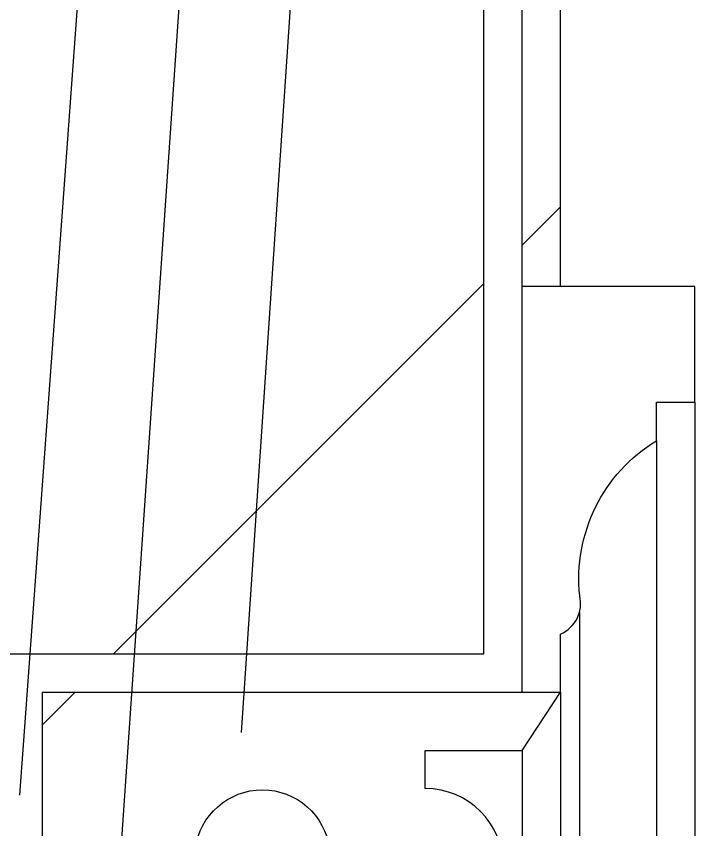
# Model space of a CAD drawing. Header units: metres. Extents: x 0 to 5410, y 0 to 6910.
# Drawn here: x 4576 to 5285, y 4494 to 5344 of the extents above; entities that cross this region are included whole.
import ezdxf

# ---------------------------------------------------------------- set-up
doc = ezdxf.new("R2010")
doc.units = ezdxf.units.M
for name, color, linetype in [('2', 2, 'Continuous'), ('4', 4, 'Continuous'), ('7', 7, 'Continuous'), ('BH', 3, 'Continuous'), ('DIM', 3, 'Continuous')]:
    doc.layers.add(name, color=color, linetype=linetype)
doc.dimstyles.get("Standard").update_dxf_attribs({"dimtxt": 2.5, "dimasz": 2.5, "dimexe": 1.25, "dimexo": 0.625, "dimtad": 1, "dimcen": 2.5, "dimazin": 3, "dimtfac": 1, "dimtmove": 0, "dimatfit": 3})

msp = doc.modelspace()

# ---------------------------------------------------------------- hatches: boundary and pattern name
at = {"layer": 'BH'}
h = msp.add_hatch(dxfattribs=at)
h.set_pattern_fill('ANSI33', scale=200)
h.paths.add_polyline_path([(5104.51, 5061.47), (5144.51, 5061.47), (5144.51, 5516.44), (5104.51, 5507.18)])
h = msp.add_hatch(dxfattribs=at)
h.set_pattern_fill('AR-CONC', scale=10)
h.paths.add_polyline_path([(5104.51, 4637.66), (5104.51, 5507.18), (5064.51, 5497.92), (5064.51, 4677.66), (4563.27, 4677.66), (4563.27, 3941.16), (4342.44, 3941.16), (4339.88, 3901.16), (4603.27, 3901.16), (4603.27, 4637.66)])
h = msp.add_hatch(dxfattribs=at)
h.set_pattern_fill('AR-CONC', scale=50)
h.paths.add_polyline_path([(5064.51, 5497.92), (4432.52, 5351.62), (4342.44, 3941.16), (4563.27, 3941.16), (4563.27, 4677.66), (5064.51, 4677.66)])
h = msp.add_hatch(dxfattribs=at)
h.set_pattern_fill('ANSI31', scale=1000)
h.paths.add_polyline_path([(5064.51, 5497.92), (4432.52, 5351.62), (4342.44, 3941.16), (4563.27, 3941.16), (4563.27, 4677.66), (5064.51, 4677.66)])
h = msp.add_hatch(dxfattribs=at)
h.set_pattern_fill('ANSI33', scale=200)
h.paths.add_polyline_path([(5104.51, 4637.66), (5144.51, 4637.66), (5144.51, 4698.32, 0.36), (5164.51, 4738.32, -0.29), (5244.51, 4900.22), (5244.51, 4940.55), (5284.51, 4940.55), (5284.51, 5061.47), (5144.51, 5061.47), (5104.51, 5061.47)])
h.paths.add_polyline_path([(4903.27, 4474.12, 0.41), (5003.26, 4374.27, 1), (5003.26, 4537.11), (5003.26, 4576.95), (5104.51, 4576.95), (5144.51, 4637.66), (4603.27, 4637.66), (4603.27, 4461.92), (4763.27, 4461.92), (4763.27, 4474.12, -0.88)])
h.paths.add_polyline_path([(4763.27, 4461.92), (4603.27, 4461.92), (4603.27, 3861.16), (4763.27, 4067.84)])
h.paths.add_polyline_path([(4339.88, 3901.16), (4337.33, 3861.16), (4603.27, 3861.16), (4603.27, 3901.16)])

# ---------------------------------------------------------------- linework, layer by layer
at = {"layer": '2'}
msp.add_lwpolyline([(4342.44, 3941.16), (4563.27, 3941.16), (4563.27, 4677.66), (5064.51, 4677.66), (5064.51, 5497.92)], dxfattribs=at)
at = {"layer": '4'}
for p, q in [((5104.51, 4637.66), (5104.51, 5507.18)), ((5144.51, 5061.47), (5104.51, 5061.47)), ((5284.51, 4940.55), (5284.51, 3337.74)), ((4603.27, 4637.66), (5144.51, 4637.66)), ((4603.27, 4637.66), (4603.27, 3430.73)), ((5144.51, 4637.66), (5144.51, 3356.85))]:
    msp.add_line(p, q, dxfattribs=at)
msp.add_lwpolyline([(4337.33, 3861.16), (4603.27, 3861.16), (4763.27, 4067.84), (4763.27, 4474.12, -0.88), (4903.27, 4474.12, 0.41), (5003.26, 4374.27, 1), (5003.26, 4537.11), (5003.26, 4576.95), (5104.51, 4576.95), (5144.51, 4637.66), (5144.51, 4698.32, 0.36), (5164.51, 4738.32, -0.29), (5244.51, 4900.22), (5244.51, 4940.55), (5284.51, 4940.55), (5284.51, 5061.47), (5144.51, 5061.47), (5144.51, 5516.44)], format="xyb", dxfattribs=at)
at = {"layer": '7'}
for p, q in [((5244.51, 4900.22), (5244.51, 3343.2)), ((5164.21, 4721.44), (5164.21, 3354.16)), ((5104.51, 4576.95), (5104.51, 3362.31))]:
    msp.add_line(p, q, dxfattribs=at)

# ---------------------------------------------------------------- leaders
at = {"layer": 'DIM'}
for points in [[(4580.02, 4530.23), (4703.41, 6217.12)], [(4669.93, 4242.05), (4787.02, 5941.38)], [(4811.35, 4595.6), (4891.86, 5786.71)]]:
    msp.add_leader(points, dimstyle='Standard', dxfattribs=at)

doc.saveas('drawing.dxf')
